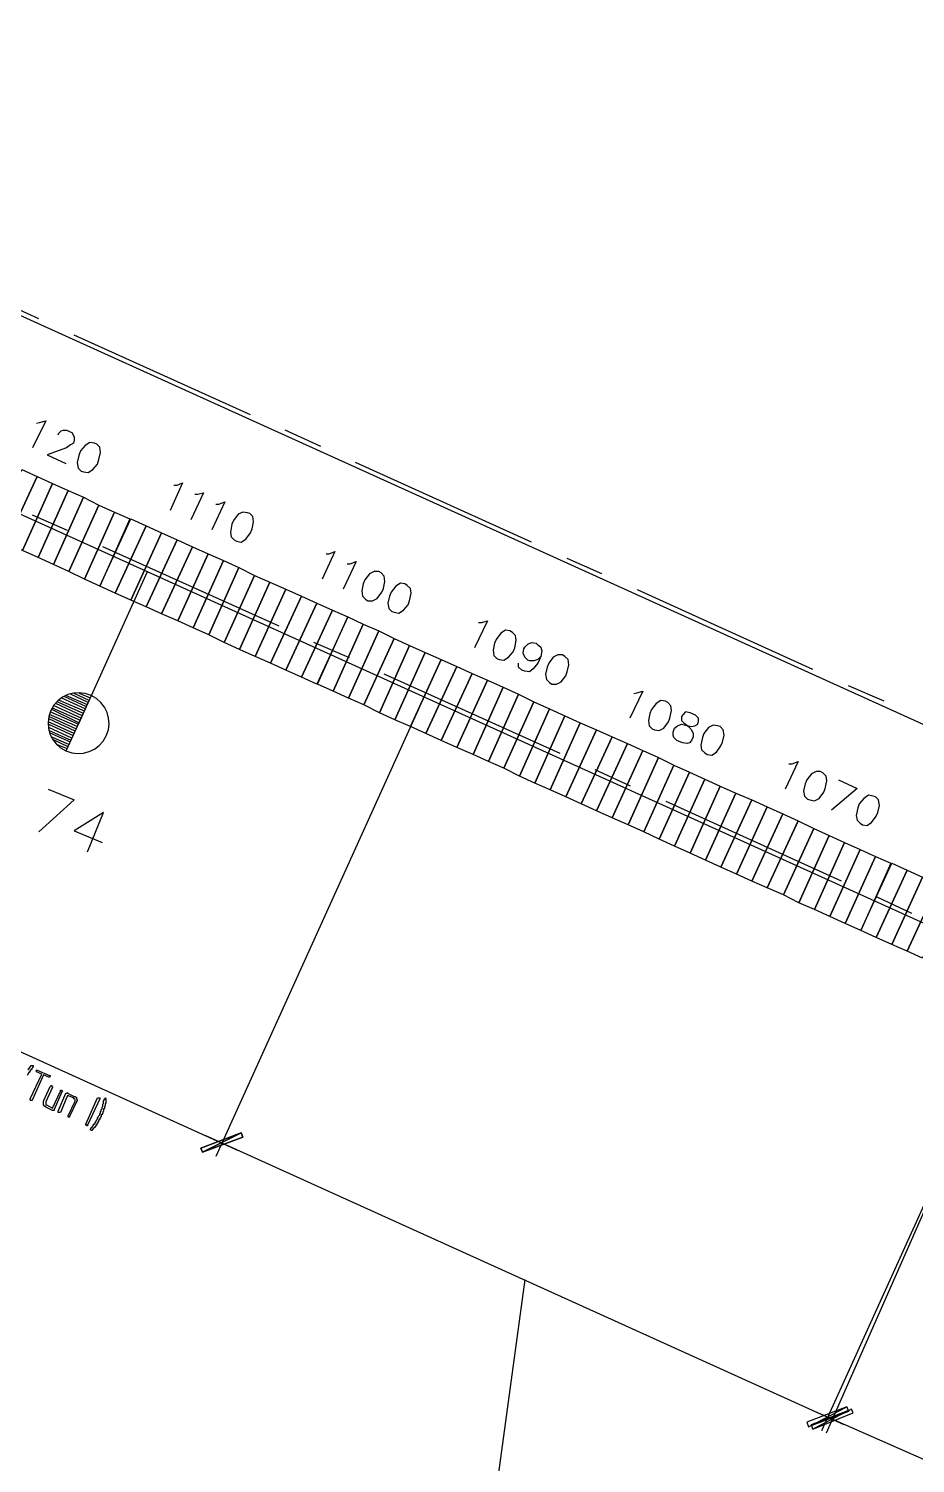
# Model space of a CAD drawing. Header units: millimetres. Extents: x 1 to 1188, y 1 to 840.
# Drawn here: x 274.5 to 347.3, y 552.1 to 670.1 of the extents above; entities that cross this region are included whole.
import ezdxf

# ---------------------------------------------------------------- set-up
doc = ezdxf.new("R2010")
doc.units = ezdxf.units.MM
doc.layers.add('GEOMETRY', color=7, linetype='Continuous')
doc.layers.add('TEXT_OUTLINE', color=7, linetype='Continuous')

msp = doc.modelspace()

# ---------------------------------------------------------------- linework, layer by layer
at = {"layer": 'GEOMETRY'}
for points in [[(46.62, 749.5), (449.59, 566.87)], [(40.2, 736.04), (457.65, 546.87)], [(275.28, 646.25), (272.42, 647.58)], [(292.68, 638.37), (278.2, 644.91)], [(275.09, 637.67), (275.34, 637.74), (275.85, 637.86), (274.77, 635.64)], [(276.87, 636.72), (276.93, 636.85), (277.12, 637.04), (277.31, 637.1), (277.57, 637.1), (278.01, 636.91), (278.14, 636.66), (278.2, 636.53), (278.2, 636.28), (278.14, 636.02), (277.88, 635.9), (277.57, 635.64), (275.98, 635.07), (277.5, 634.37)], [(298.46, 635.77), (295.54, 637.1)], [(315.79, 627.89), (301.31, 634.44)], [(286.39, 632.59), (286.65, 632.59), (287.09, 632.78), (286.08, 630.5)], [(288.11, 631.83), (288.36, 631.83), (288.81, 631.96), (287.79, 629.74)], [(277.63, 628.85), (274.77, 630.12)], [(277.63, 628.85), (274.77, 630.12)], [(289.82, 631.01), (290.08, 631.01), (290.58, 631.2), (289.5, 628.91)], [(286.65, 628.09), (284.11, 622.56)], [(295.03, 620.97), (280.55, 627.51)], [(295.03, 620.97), (280.55, 627.51)], [(298.9, 626.94), (299.16, 626.94), (299.6, 627.13), (298.58, 624.85)], [(321.57, 625.29), (318.71, 626.56)], [(278.58, 612.97), (284.23, 625.48)], [(300.62, 626.12), (300.87, 626.12), (301.38, 626.31), (300.3, 624.02)], [(338.91, 617.42), (324.49, 623.96)], [(299.41, 622.31), (296.87, 616.78)], [(311.41, 621.29), (311.67, 621.29), (312.17, 621.42), (311.09, 619.2)], [(300.81, 618.37), (297.89, 619.64)], [(300.81, 618.37), (297.89, 619.64)], [(316.55, 618.5), (316.3, 618.24), (315.98, 618.12), (315.6, 618.12), (315.48, 618.18), (315.22, 618.43), (315.09, 618.75), (315.16, 619.13), (315.22, 619.26), (315.48, 619.51), (315.79, 619.64), (316.17, 619.58), (316.24, 619.51), (316.55, 619.26), (316.62, 618.94), (316.55, 618.5), (316.3, 617.93), (315.92, 617.48), (315.6, 617.23), (315.22, 617.29), (314.97, 617.35), (314.71, 617.61), (314.71, 617.93)], [(318.14, 610.5), (303.66, 617.04)], [(318.14, 610.5), (303.66, 617.04)], [(312.17, 616.53), (309.63, 611)], [(344.75, 614.81), (341.83, 616.08)], [(278.96, 613.8), (276.8, 614.75)], [(279.03, 613.99), (276.99, 614.88)], [(279.09, 614.18), (277.18, 615.07)], [(279.15, 614.37), (277.38, 615.19)], [(279.6, 615.26), (277.5, 610.69)], [(279.28, 614.5), (277.57, 615.26)], [(279.34, 614.69), (277.88, 615.39)], [(279.41, 614.88), (278.2, 615.45)], [(279.53, 615.07), (278.64, 615.45)], [(306.84, 614.94), (289.82, 577.35)], [(306.84, 614.94), (289.82, 577.35)], [(324.18, 615.45), (324.43, 615.51), (324.94, 615.64), (323.86, 613.42)], [(278.45, 612.72), (276.17, 613.73)], [(278.52, 612.91), (276.23, 613.93)], [(278.58, 613.04), (276.36, 614.12)], [(278.71, 613.23), (276.42, 614.24)], [(278.77, 613.42), (276.55, 614.43)], [(278.84, 613.61), (276.68, 614.62)], [(278.2, 612.15), (276.04, 613.1)], [(278.14, 611.96), (276.04, 612.91)], [(278.33, 612.53), (276.11, 613.54)], [(278.26, 612.34), (276.11, 613.35)], [(278.01, 611.77), (276.11, 612.66)], [(277.95, 611.58), (276.11, 612.4)], [(277.88, 611.45), (276.17, 612.21)], [(277.76, 611.26), (276.3, 611.89)], [(277.69, 611.07), (276.49, 611.64)], [(277.63, 610.88), (276.74, 611.26)], [(218.76, 610.94), (291.66, 577.86)], [(324.94, 610.75), (322.4, 605.23)], [(323.92, 607.83), (321, 609.16)], [(323.92, 607.83), (321, 609.16)], [(336.94, 609.67), (337.19, 609.67), (337.7, 609.86), (336.62, 607.58)], [(341, 608.34), (342.53, 607.64), (340.43, 605.86)], [(276.04, 607.58), (278.2, 606.69), (275.28, 604.08)], [(341.26, 600.02), (326.84, 606.56)], [(341.26, 600.02), (326.84, 606.56)], [(279.28, 602.43), (280.61, 605.67), (278.2, 604.15), (280.49, 603.19)], [(337.7, 604.97), (335.16, 599.45)], [(347.03, 597.35), (344.18, 598.68)], [(347.03, 597.35), (344.18, 598.68)], [(356.62, 592.33), (339.61, 554.81)], [(356.62, 592.33), (339.99, 554.62)], [(274.39, 584.53), (274.45, 584.53), (274.45, 584.59), (274.52, 584.59), (274.52, 584.65), (274.64, 584.78), (274.64, 584.84), (274.83, 584.84), (274.83, 584.72), (274.77, 584.72), (274.77, 584.65), (274.71, 584.59), (274.71, 584.53), (274.64, 584.53), (274.64, 584.46), (274.58, 584.46), (274.58, 584.4), (274.52, 584.33), (274.52, 584.27), (274.45, 584.27), (274.45, 584.21), (274.33, 584.02)], [(288.93, 579.13), (341.45, 555.31)], [(315.22, 567.25), (312.49, 547.12), (371.86, 520.26)], [(339.1, 556.39), (488.07, 490.73)]]:
    msp.add_lwpolyline(points, dxfattribs=at)
for points in [[(279.85, 636.02), (279.47, 636.09), (279.09, 635.83), (278.71, 635.39), (278.58, 635.01), (278.45, 634.44), (278.52, 633.99), (278.77, 633.74), (278.96, 633.67), (279.34, 633.61), (279.73, 633.86), (280.11, 634.31), (280.23, 634.69), (280.36, 635.26), (280.3, 635.71), (280.04, 635.96)], [(273.88, 633.86), (275.15, 633.29), (272.61, 627.77), (271.34, 628.34)], [(275.15, 633.29), (276.42, 632.72), (273.95, 627.2), (272.61, 627.77)], [(276.42, 632.72), (277.69, 632.15), (275.22, 626.63), (273.95, 627.2)], [(277.69, 632.15), (278.96, 631.58), (276.49, 626.05), (275.22, 626.63)], [(278.96, 631.58), (280.23, 630.94), (277.76, 625.48), (276.49, 626.05)], [(280.23, 630.94), (281.5, 630.37), (279.03, 624.85), (277.76, 625.48)], [(281.5, 630.37), (282.77, 629.8), (280.3, 624.28), (279.03, 624.85)], [(292.43, 630.31), (292.04, 630.37), (291.66, 630.18), (291.28, 629.67), (291.15, 629.36), (291.03, 628.72), (291.09, 628.34), (291.34, 628.09), (291.54, 627.96), (291.92, 627.89), (292.3, 628.15), (292.68, 628.66), (292.81, 628.98), (292.93, 629.55), (292.87, 629.99), (292.62, 630.24)], [(282.84, 629.8), (284.11, 629.23), (281.57, 623.7), (280.3, 624.28)], [(284.11, 629.23), (285.38, 628.66), (282.84, 623.13), (281.57, 623.7)], [(285.38, 628.66), (286.65, 628.09), (284.11, 622.56), (282.84, 623.13)], [(286.65, 628.09), (287.92, 627.51), (285.38, 621.99), (284.11, 622.56)], [(287.92, 627.51), (289.19, 626.94), (286.71, 621.42), (285.38, 621.99)], [(289.19, 626.94), (290.46, 626.37), (287.98, 620.85), (286.71, 621.42)], [(290.46, 626.37), (291.73, 625.8), (289.25, 620.28), (287.98, 620.85)], [(291.73, 625.8), (293, 625.16), (290.52, 619.64), (289.25, 620.28)], [(303.22, 625.48), (302.84, 625.48), (302.46, 625.29), (302.08, 624.78), (301.95, 624.47), (301.82, 623.89), (301.89, 623.45), (302.14, 623.2), (302.33, 623.07), (302.71, 623.07), (303.09, 623.26), (303.47, 623.77), (303.6, 624.08), (303.73, 624.66), (303.66, 625.1), (303.41, 625.36)], [(293, 625.16), (294.27, 624.59), (291.79, 619.07), (290.52, 619.64)], [(294.27, 624.59), (295.6, 624.02), (293.06, 618.5), (291.79, 619.07)], [(305.38, 624.47), (305, 624.53), (304.62, 624.28), (304.24, 623.77), (304.11, 623.45), (303.98, 622.88), (304.04, 622.43), (304.3, 622.18), (304.49, 622.12), (304.87, 622.05), (305.25, 622.31), (305.63, 622.75), (305.76, 623.07), (305.89, 623.7), (305.82, 624.08), (305.57, 624.34)], [(295.6, 624.02), (296.87, 623.45), (294.33, 617.93), (293.06, 618.5)], [(296.87, 623.45), (298.14, 622.88), (295.6, 617.35), (294.33, 617.93)], [(298.14, 622.88), (299.41, 622.31), (296.87, 616.78), (295.6, 617.35)], [(299.41, 622.31), (300.68, 621.74), (298.14, 616.21), (296.87, 616.78)], [(300.68, 621.74), (301.95, 621.16), (299.47, 615.64), (298.2, 616.21)], [(301.95, 621.16), (303.22, 620.59), (300.74, 615.07), (299.47, 615.64)], [(314.01, 620.59), (313.63, 620.66), (313.25, 620.4), (312.87, 619.89), (312.74, 619.58), (312.62, 619.01), (312.68, 618.56), (312.93, 618.31), (313.13, 618.24), (313.51, 618.18), (313.89, 618.43), (314.27, 618.88), (314.4, 619.2), (314.52, 619.83), (314.46, 620.21), (314.21, 620.47)], [(303.22, 620.59), (304.49, 619.96), (302.01, 614.5), (300.74, 615.07)], [(304.49, 619.96), (305.76, 619.39), (303.28, 613.86), (302.01, 614.5)], [(305.76, 619.39), (307.03, 618.81), (304.55, 613.29), (303.28, 613.86)], [(307.03, 618.81), (308.36, 618.24), (305.82, 612.72), (304.55, 613.29)], [(318.33, 618.62), (317.95, 618.62), (317.57, 618.43), (317.19, 617.93), (317.06, 617.61), (316.94, 617.04), (317, 616.59), (317.25, 616.34), (317.44, 616.21), (317.83, 616.21), (318.21, 616.4), (318.59, 616.91), (318.71, 617.23), (318.84, 617.8), (318.78, 618.24), (318.52, 618.5)], [(308.36, 618.24), (309.63, 617.67), (307.09, 612.15), (305.82, 612.72)], [(309.63, 617.67), (310.9, 617.1), (308.36, 611.58), (307.09, 612.15)], [(310.9, 617.1), (312.17, 616.53), (309.63, 611), (308.36, 611.58)], [(312.17, 616.53), (313.44, 615.96), (310.97, 610.43), (309.63, 611)], [(313.44, 615.96), (314.71, 615.39), (312.24, 609.86), (310.97, 610.43)], [(314.71, 615.39), (315.98, 614.75), (313.51, 609.29), (312.24, 609.86)], [(315.98, 614.75), (317.25, 614.18), (314.78, 608.65), (313.51, 609.29)], [(326.78, 614.81), (326.4, 614.88), (326.02, 614.62), (325.63, 614.12), (325.51, 613.8), (325.38, 613.23), (325.44, 612.78), (325.7, 612.53), (325.89, 612.46), (326.27, 612.4), (326.65, 612.59), (327.03, 613.1), (327.16, 613.42), (327.29, 614.05), (327.22, 614.43), (326.97, 614.69)], [(317.25, 614.18), (318.52, 613.61), (316.05, 608.08), (314.78, 608.65)], [(318.52, 613.61), (319.79, 613.04), (317.32, 607.51), (316.05, 608.08)], [(328.81, 613.86), (328.43, 613.93), (328.24, 613.73), (328.11, 613.54), (328.11, 613.23), (328.3, 613.04), (328.68, 612.72), (328.94, 612.46), (329.06, 612.15), (329.06, 611.89), (328.94, 611.58), (328.75, 611.38), (328.56, 611.32), (328.18, 611.38), (327.73, 611.58), (327.48, 611.83), (327.41, 612.02), (327.41, 612.27), (327.54, 612.59), (327.79, 612.78), (328.11, 612.91), (328.43, 612.85), (328.94, 612.72), (329.19, 612.78), (329.44, 612.91), (329.51, 613.16), (329.51, 613.42), (329.25, 613.67)], [(319.79, 613.04), (321.13, 612.46), (318.59, 606.94), (317.32, 607.51)], [(321.13, 612.46), (322.4, 611.89), (319.86, 606.37), (318.59, 606.94)], [(331.1, 612.78), (330.72, 612.85), (330.33, 612.66), (329.95, 612.15), (329.83, 611.83), (329.7, 611.19), (329.76, 610.81), (330.02, 610.56), (330.21, 610.43), (330.59, 610.37), (330.97, 610.62), (331.35, 611.13), (331.48, 611.45), (331.6, 612.02), (331.54, 612.46), (331.29, 612.72)], [(322.4, 611.89), (323.67, 611.32), (321.13, 605.8), (319.86, 606.37)], [(323.67, 611.32), (324.94, 610.75), (322.4, 605.23), (321.13, 605.8)], [(324.94, 610.75), (326.21, 610.18), (323.73, 604.65), (322.4, 605.23)], [(326.21, 610.18), (327.48, 609.54), (325, 604.08), (323.73, 604.65)], [(327.48, 609.54), (328.75, 608.97), (326.27, 603.45), (325, 604.08)], [(328.75, 608.97), (330.02, 608.4), (327.54, 602.88), (326.27, 603.45)], [(339.54, 609.04), (339.16, 609.04), (338.78, 608.84), (338.4, 608.34), (338.27, 608.02), (338.14, 607.45), (338.21, 607), (338.46, 606.75), (338.65, 606.69), (339.03, 606.62), (339.41, 606.81), (339.8, 607.32), (339.92, 607.64), (340.05, 608.27), (339.99, 608.65), (339.73, 608.91)], [(330.02, 608.4), (331.29, 607.83), (328.81, 602.3), (327.54, 602.88)], [(331.29, 607.83), (332.56, 607.26), (330.08, 601.73), (328.81, 602.3)], [(332.56, 607.26), (333.89, 606.69), (331.35, 601.16), (330.08, 601.73)], [(333.89, 606.69), (335.16, 606.11), (332.62, 600.59), (331.35, 601.16)], [(343.86, 607), (343.48, 607.07), (343.1, 606.81), (342.72, 606.37), (342.59, 606.05), (342.46, 605.42), (342.53, 605.03), (342.78, 604.78), (342.97, 604.65), (343.35, 604.59), (343.73, 604.84), (344.11, 605.35), (344.24, 605.67), (344.37, 606.24), (344.3, 606.69), (344.05, 606.94)], [(335.16, 606.11), (336.43, 605.54), (333.89, 600.02), (332.62, 600.59)], [(336.43, 605.54), (337.7, 604.97), (335.16, 599.45), (333.89, 600.02)], [(337.7, 604.97), (338.97, 604.34), (336.49, 598.88), (335.16, 599.45)], [(338.97, 604.34), (340.24, 603.77), (337.76, 598.24), (336.49, 598.88)], [(340.24, 603.77), (341.51, 603.19), (339.03, 597.67), (337.76, 598.24)], [(341.51, 603.19), (342.78, 602.62), (340.3, 597.1), (339.03, 597.67)], [(342.78, 602.62), (344.05, 602.05), (341.57, 596.53), (340.3, 597.1)], [(344.05, 602.05), (345.32, 601.48), (342.84, 595.95), (341.57, 596.53)], [(345.38, 601.48), (346.65, 600.91), (344.11, 595.38), (342.84, 595.95)], [(346.65, 600.91), (347.92, 600.34), (345.38, 594.81), (344.11, 595.38)], [(347.92, 600.34), (349.19, 599.76), (346.65, 594.24), (345.38, 594.81)], [(349.19, 599.76), (350.46, 599.13), (347.92, 593.67), (346.65, 594.24)], [(275.53, 584.14), (275.09, 584.33), (275.09, 584.4), (275.03, 584.4), (275.09, 584.46), (275.15, 584.46), (276.17, 584.02), (276.23, 584.02), (276.23, 583.95), (276.17, 583.89), (276.11, 583.89), (275.66, 584.08), (274.77, 582.05), (274.71, 581.98), (274.64, 581.98), (274.58, 582.05), (274.58, 582.11)], [(276.55, 581.22), (276.55, 581.16), (276.42, 581.16), (275.85, 581.41), (275.85, 581.48), (275.79, 581.48), (275.72, 581.54), (275.66, 581.6), (275.66, 581.92), (276.23, 583.13), (276.3, 583.19), (276.36, 583.19), (276.36, 583.13), (276.42, 583.13), (276.42, 583.06), (275.85, 581.86), (275.85, 581.6), (275.91, 581.6), (276.42, 581.35), (277.06, 582.75), (277.06, 582.81), (277.18, 582.81), (277.18, 582.75), (277.25, 582.75), (277.18, 582.68)], [(277.82, 580.65), (277.82, 580.59), (277.69, 580.59), (277.69, 580.71), (278.26, 581.92), (278.26, 582.05), (278.2, 582.11), (278.14, 582.18), (277.63, 582.37), (277.06, 580.97), (276.87, 580.97), (276.87, 581.1), (277.5, 582.56), (277.57, 582.56), (277.63, 582.62), (277.63, 582.56), (278.2, 582.3), (278.26, 582.3), (278.33, 582.24), (278.39, 582.24), (278.39, 582.11), (278.45, 582.05), (278.45, 581.92), (278.39, 581.92), (278.39, 581.86)], [(279.28, 579.95), (279.28, 579.89), (279.22, 579.89), (279.22, 579.95), (279.15, 579.95), (279.15, 580.02), (280.11, 582.18), (280.3, 582.18), (280.3, 582.11)], [(279.73, 579.57), (279.66, 579.57), (279.66, 579.51), (279.6, 579.51), (279.6, 579.57), (279.53, 579.57), (279.53, 579.63), (279.6, 579.7), (279.6, 579.76), (279.66, 579.76), (279.66, 579.83), (279.73, 579.83), (279.73, 579.89), (279.79, 579.95), (279.79, 580.02), (279.85, 580.02), (279.85, 580.08), (279.92, 580.08), (279.92, 580.14), (279.98, 580.21), (280.04, 580.4), (280.11, 580.46), (280.11, 580.52), (280.17, 580.59), (280.23, 580.71), (280.3, 580.78), (280.3, 580.91), (280.36, 580.91), (280.36, 581.1), (280.42, 581.1), (280.42, 581.22), (280.49, 581.29), (280.49, 581.41), (280.55, 581.48), (280.55, 581.67), (280.61, 581.73), (280.61, 581.92), (280.68, 582.05), (280.68, 582.11), (280.74, 582.11), (280.74, 582.18), (280.8, 582.11), (280.8, 581.73), (280.74, 581.73), (280.74, 581.54), (280.68, 581.48), (280.68, 581.29), (280.61, 581.29), (280.61, 581.1), (280.55, 581.03), (280.55, 580.91), (280.49, 580.91), (280.49, 580.78), (280.42, 580.78), (280.42, 580.65), (280.36, 580.59), (280.36, 580.52), (280.3, 580.52), (280.3, 580.4), (280.23, 580.4), (280.23, 580.27), (280.17, 580.27), (280.17, 580.21), (280.11, 580.14), (280.11, 580.08), (280.04, 580.08), (280.04, 579.95), (279.98, 579.95), (279.98, 579.89), (279.85, 579.76), (279.79, 579.7), (279.79, 579.63), (279.73, 579.63)], [(291.92, 579.32), (288.74, 577.73), (288.61, 578.05)], [(291.92, 579.32), (288.74, 577.73), (288.61, 578.05)], [(288.61, 578.05), (288.74, 577.73), (291.92, 579.32)], [(288.61, 578.05), (288.74, 577.73), (291.92, 579.32)], [(292.04, 578.94), (291.92, 579.32), (288.74, 577.73)], [(292.04, 578.94), (291.92, 579.32), (288.74, 577.73)], [(288.74, 577.73), (291.92, 579.32), (292.04, 578.94)], [(288.74, 577.73), (291.92, 579.32), (292.04, 578.94)], [(338.4, 555.51), (338.53, 555.12), (341.7, 556.78)], [(338.4, 555.51), (338.53, 555.12), (341.7, 556.78)], [(338.53, 555.12), (341.7, 556.78), (341.83, 556.39)], [(338.53, 555.12), (341.7, 556.78), (341.83, 556.39)], [(342.08, 556.58), (338.91, 554.93), (338.78, 555.31)], [(342.08, 556.58), (338.91, 554.93), (338.78, 555.31)], [(342.21, 556.27), (342.08, 556.58), (338.91, 554.93)], [(342.21, 556.27), (342.08, 556.58), (338.91, 554.93)]]:
    msp.add_lwpolyline(points, close=True, dxfattribs=at)
at = {"layer": 'TEXT_OUTLINE'}
for points in [[(279.58, 615.29), (279.1, 615.45), (278.61, 615.51), (278.13, 615.48), (277.67, 615.35), (277.23, 615.14), (276.85, 614.85), (276.52, 614.48), (276.26, 614.04)], [(280.83, 611.97), (281, 612.45), (281.06, 612.94), (281.02, 613.42), (280.9, 613.89), (280.69, 614.32), (280.39, 614.71), (280.02, 615.03), (279.58, 615.29)], [(276.26, 614.04), (276.1, 613.56), (276.04, 613.07), (276.08, 612.59), (276.2, 612.12), (276.41, 611.69), (276.71, 611.3), (277.08, 610.98), (277.51, 610.72)], [(277.51, 610.72), (278, 610.56), (278.49, 610.5), (278.97, 610.53), (279.43, 610.66), (279.87, 610.87), (280.25, 611.16), (280.58, 611.53), (280.83, 611.97)]]:
    msp.add_lwpolyline(points, dxfattribs=at)

doc.saveas('drawing.dxf')
